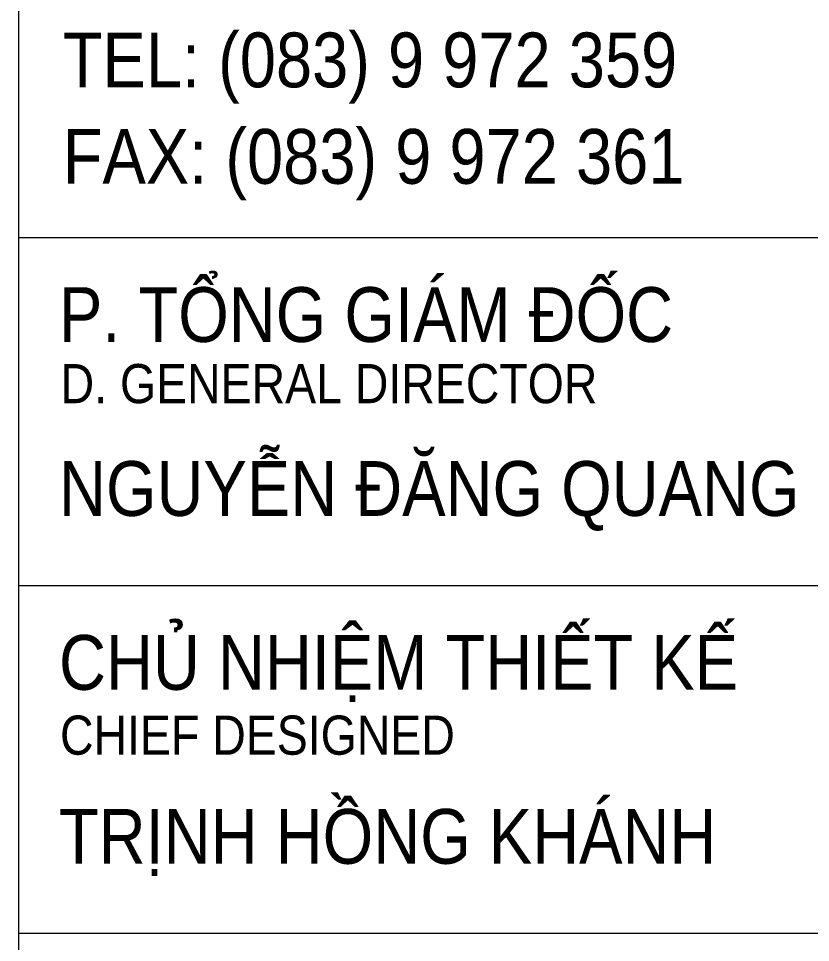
# Model space of a CAD drawing. Header units: inches. Extents: x -3538 to 66114, y -2541134 to 4288.
# Drawn here: x 31829 to 34489, y -45257 to -42154 of the extents above; entities that cross this region are included whole.
import ezdxf
from ezdxf.enums import TextEntityAlignment as Align

# ---------------------------------------------------------------- set-up
doc = ezdxf.new("R2010")
doc.units = ezdxf.units.IN
doc.header["$MEASUREMENT"] = 0
for name, color, linetype, lineweight in [('KHUNGTEN', 7, 'Continuous', 20), ('Xref khung ten  A3 TKCS$0$A-KY HIEU', 34, 'Continuous', 20), ('Xref khung ten  A3 TKCS$0$A-TEXT', 9, 'Continuous', 18)]:
    doc.layers.add(name, color=color, linetype=linetype, lineweight=lineweight)
doc.styles.add('Xref khung ten  A3 TKCS$0$ARIAL', font='arial.ttf')

# ---------------------------------------------------------------- blocks, each defined once
blk = doc.blocks.new('Xref khung ten  A3 TKCS')
at = {"layer": 'Xref khung ten  A3 TKCS$0$A-KY HIEU', "color": 0}
for p, q in [((-57376.705, -13646.66), (-57376.705, -13933.853)), ((-57376.705, -13822.889), (-57315.382, -13822.889)), ((-57376.705, -13834.569), (-57315.382, -13834.569)), ((-57376.705, -13846.25), (-57315.382, -13846.25))]:
    blk.add_line(p, q, dxfattribs=at)
at = {"layer": 'Xref khung ten  A3 TKCS$0$A-TEXT', "style": 'Xref khung ten  A3 TKCS$0$ARIAL', "width": 0.85}
for s, p in [('TEL: (083) 9 972 359', (-57375.216, -13817.841)), ('FAX: (083) 9 972 361', (-57375.216, -13821.081)), ('P. TỔNG GIÁM ĐỐC', (-57375.343, -13826.393)), ('NGUYỄN ĐĂNG QUANG', (-57375.343, -13832.233)), ('CHỦ NHIỆM THIẾT KẾ', (-57375.343, -13838.073)), ('TRỊNH HỒNG KHÁNH', (-57375.343, -13843.914))]:
    blk.add_text(s, height=1.83967, dxfattribs=at).set_placement(p)
for s, p in [('D. GENERAL DIRECTOR', (-57375.288, -13827.791)), ('CHIEF DESIGNED', (-57375.308, -13839.595))]:
    blk.add_text(s, height=1.31405, dxfattribs=at).set_placement(p, align=Align.MIDDLE_LEFT)

msp = doc.modelspace()

# ---------------------------------------------------------------- block references
at = {"layer": 'KHUNGTEN', "xscale": 100, "yscale": 100, "zscale": 100}
msp.add_blockref('Xref khung ten  A3 TKCS', (5769499, 1339399.3), dxfattribs=at)

doc.saveas('drawing.dxf')
